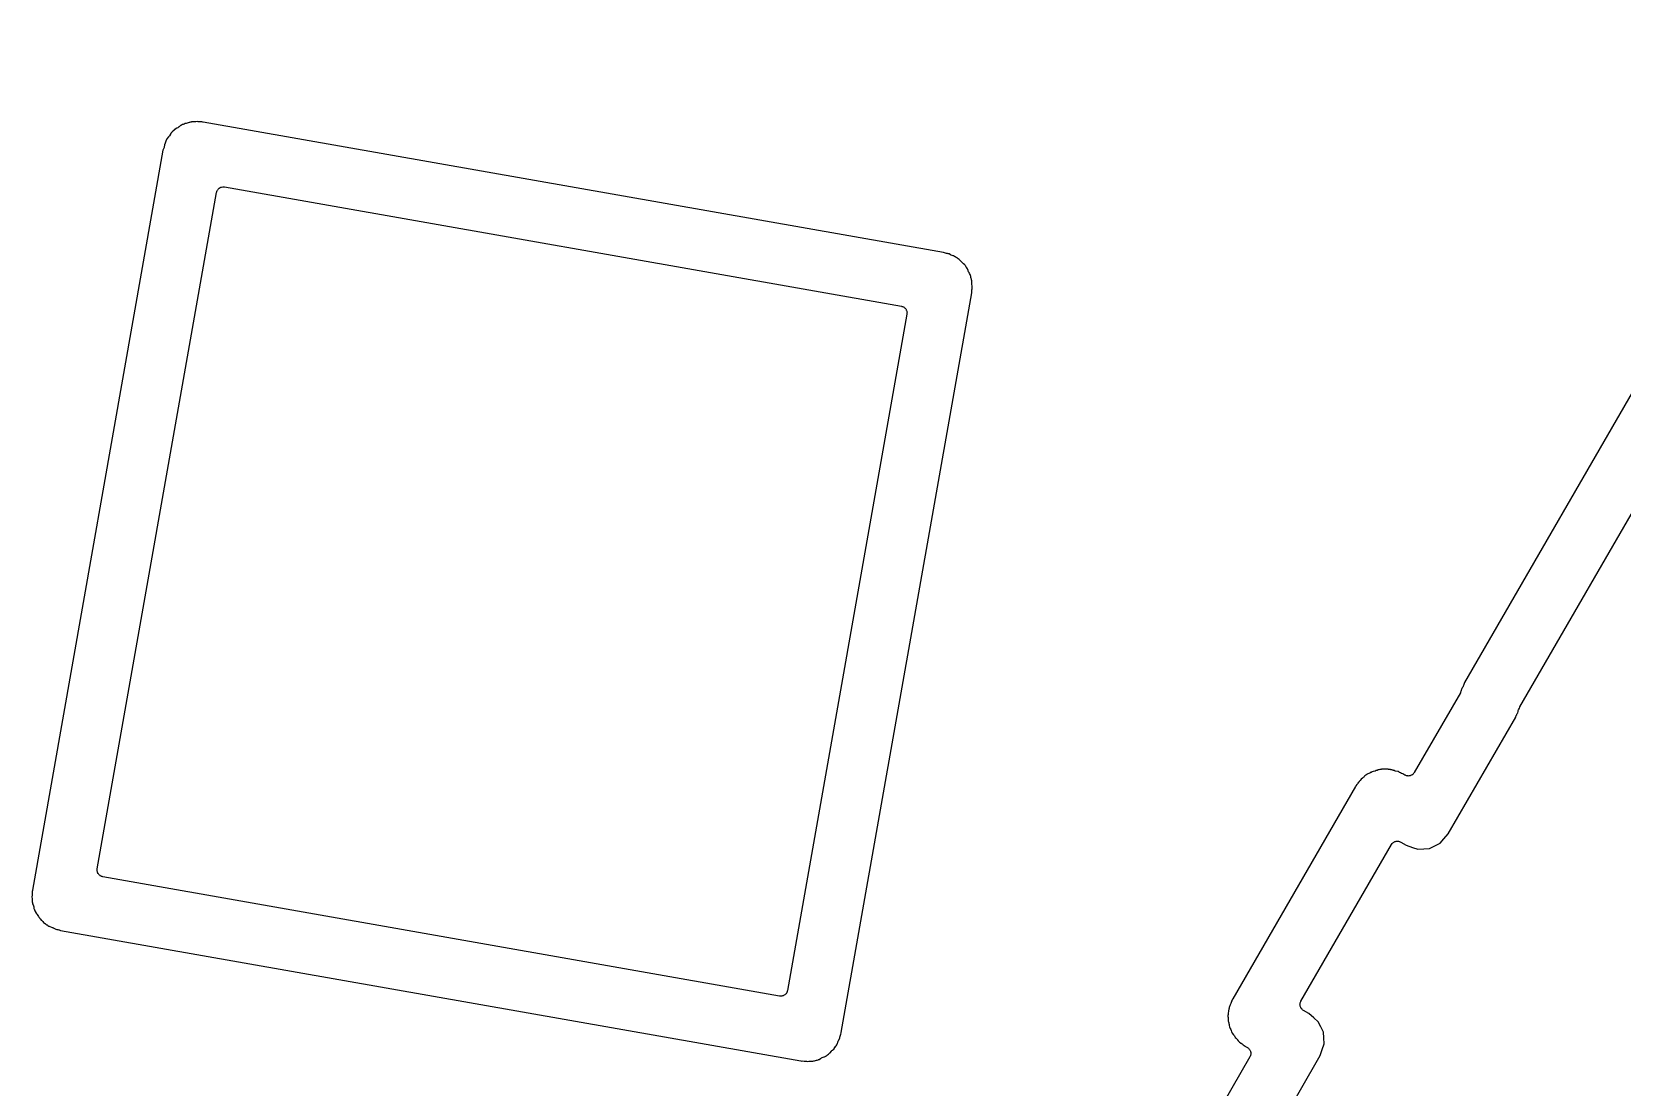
# Model space of a CAD drawing. Extents: x 63 to 223, y -147 to -32.
# Drawn here: x 158.52 to 188.03, y -127.62 to -108.03 of the extents above; entities that cross this region are included whole.
import ezdxf

# ---------------------------------------------------------------- set-up
doc = ezdxf.new("R2010")
doc.units = 0
doc.header["$MEASUREMENT"] = 0
doc.layers.add('BLACK', color=7, linetype='CONTINUOUS')

msp = doc.modelspace()

# ---------------------------------------------------------------- linework, layer by layer
at = {"layer": 'Black'}
for p, q in [((192.074, -108.031), (185.1, -120.109)), ((186.126, -120.564), (192.974, -108.703)), ((161.283, -109.769), (161.277, -109.772)), ((161.285, -109.768), (161.283, -109.769)), ((161.291, -109.765), (161.285, -109.768)), ((161.292, -109.764), (161.291, -109.765)), ((161.293, -109.763), (161.292, -109.764)), ((161.312, -109.755), (161.293, -109.763)), ((161.321, -109.751), (161.312, -109.755)), ((161.325, -109.75), (161.321, -109.751)), ((161.344, -109.743), (161.325, -109.75)), ((161.363, -109.736), (161.344, -109.743)), ((161.365, -109.734), (161.363, -109.736)), ((161.382, -109.732), (161.365, -109.734)), ((161.4, -109.727), (161.382, -109.732)), ((161.418, -109.722), (161.4, -109.727)), ((161.438, -109.713), (161.418, -109.722)), ((161.44, -109.713), (161.438, -109.713)), ((161.459, -109.709), (161.44, -109.713)), ((161.478, -109.706), (161.459, -109.709)), ((161.48, -109.705), (161.478, -109.706)), ((161.485, -109.705), (161.48, -109.705)), ((161.501, -109.703), (161.485, -109.705)), ((161.518, -109.705), (161.501, -109.703)), ((161.538, -109.704), (161.518, -109.705)), ((161.559, -109.703), (161.538, -109.704)), ((161.587, -109.698), (161.559, -109.703)), ((161.606, -109.702), (161.587, -109.698)), ((161.622, -109.702), (161.606, -109.702)), ((161.638, -109.704), (161.622, -109.702)), ((161.666, -109.702), (161.638, -109.704)), ((161.671, -109.703), (161.666, -109.702)), ((161.692, -109.707), (161.671, -109.703)), ((161.693, -109.707), (161.692, -109.707)), ((161.694, -109.707), (161.693, -109.707)), ((161.699, -109.707), (161.694, -109.707)), ((175.432, -112.128), (161.699, -109.707)), ((161.003, -110.065), (161.002, -110.066)), ((161.005, -110.057), (161.003, -110.065)), ((161.01, -110.047), (161.005, -110.057)), ((161.012, -110.044), (161.01, -110.046)), ((161.01, -110.046), (161.01, -110.047)), ((161.015, -110.038), (161.012, -110.044)), ((161.016, -110.036), (161.015, -110.038)), ((161.019, -110.03), (161.016, -110.036)), ((161.021, -110.026), (161.019, -110.03)), ((161.019, -110.03), (161.019, -110.03)), ((161.024, -110.021), (161.021, -110.026)), ((161.056, -109.982), (161.024, -110.021)), ((161.062, -109.972), (161.056, -109.982)), ((161.07, -109.963), (161.062, -109.972)), ((161.088, -109.931), (161.07, -109.963)), ((161.089, -109.929), (161.088, -109.931)), ((161.09, -109.927), (161.089, -109.929)), ((161.094, -109.92), (161.09, -109.927)), ((161.099, -109.914), (161.094, -109.92)), ((161.102, -109.91), (161.099, -109.914)), ((161.108, -109.903), (161.102, -109.91)), ((161.11, -109.901), (161.108, -109.903)), ((161.108, -109.903), (161.108, -109.903)), ((161.112, -109.9), (161.11, -109.901)), ((161.114, -109.898), (161.112, -109.9)), ((161.117, -109.897), (161.114, -109.898)), ((161.13, -109.883), (161.117, -109.897)), ((161.144, -109.87), (161.13, -109.883)), ((161.145, -109.867), (161.144, -109.87)), ((161.147, -109.865), (161.145, -109.867)), ((161.148, -109.863), (161.147, -109.865)), ((161.15, -109.861), (161.148, -109.863)), ((161.157, -109.855), (161.15, -109.861)), ((161.15, -109.861), (161.15, -109.861)), ((161.161, -109.852), (161.157, -109.855)), ((161.167, -109.847), (161.161, -109.852)), ((161.174, -109.843), (161.167, -109.847)), ((161.176, -109.842), (161.174, -109.843)), ((161.178, -109.841), (161.176, -109.842)), ((161.209, -109.823), (161.178, -109.841)), ((161.224, -109.811), (161.209, -109.823)), ((161.239, -109.8), (161.224, -109.811)), ((161.242, -109.797), (161.239, -109.8)), ((161.249, -109.793), (161.242, -109.797)), ((161.268, -109.777), (161.249, -109.793)), ((161.273, -109.774), (161.268, -109.777)), ((161.277, -109.772), (161.273, -109.774)), ((161.277, -109.772), (161.277, -109.772)), ((160.949, -110.231), (158.528, -123.965)), ((160.97, -110.178), (160.949, -110.231)), ((160.973, -110.163), (160.97, -110.178)), ((160.978, -110.148), (160.973, -110.163)), ((160.981, -110.118), (160.978, -110.148)), ((160.983, -110.116), (160.981, -110.118)), ((160.99, -110.097), (160.983, -110.116)), ((160.997, -110.078), (160.99, -110.097)), ((160.998, -110.073), (160.997, -110.078)), ((160.999, -110.071), (160.998, -110.073)), ((161.002, -110.066), (160.999, -110.071)), ((161.973, -110.953), (161.981, -110.945)), ((161.981, -110.945), (161.988, -110.937)), ((161.988, -110.937), (161.998, -110.931)), ((161.998, -110.931), (162.006, -110.924)), ((162.006, -110.924), (162.017, -110.92)), ((162.017, -110.92), (162.026, -110.915)), ((162.026, -110.915), (162.037, -110.913)), ((162.037, -110.913), (162.059, -110.909)), ((162.059, -110.909), (162.07, -110.907)), ((162.07, -110.907), (162.081, -110.909)), ((162.081, -110.909), (162.092, -110.909)), ((162.092, -110.909), (174.651, -113.124)), ((159.73, -123.571), (161.945, -111.012)), ((161.945, -111.012), (161.949, -111.002)), ((161.949, -111.002), (161.951, -110.991)), ((161.951, -110.991), (161.956, -110.981)), ((161.956, -110.981), (161.96, -110.971)), ((161.96, -110.971), (161.967, -110.962)), ((161.967, -110.962), (161.973, -110.953)), ((175.453, -112.137), (175.432, -112.128)), ((175.471, -112.14), (175.453, -112.137)), ((175.489, -112.145), (175.471, -112.14)), ((175.508, -112.147), (175.489, -112.145)), ((175.518, -112.15), (175.508, -112.147)), ((175.535, -112.155), (175.518, -112.15)), ((175.562, -112.17), (175.535, -112.155)), ((175.577, -112.176), (175.562, -112.17)), ((175.592, -112.183), (175.577, -112.176)), ((175.612, -112.188), (175.592, -112.183)), ((175.615, -112.191), (175.612, -112.188)), ((175.616, -112.191), (175.615, -112.191)), ((175.635, -112.201), (175.616, -112.191)), ((175.616, -112.191), (175.616, -112.191)), ((175.649, -112.208), (175.635, -112.201)), ((175.651, -112.21), (175.649, -112.208)), ((175.667, -112.22), (175.651, -112.21)), ((175.684, -112.23), (175.667, -112.22)), ((175.689, -112.232), (175.684, -112.23)), ((175.69, -112.234), (175.689, -112.232)), ((175.706, -112.245), (175.69, -112.234)), ((175.722, -112.257), (175.706, -112.245)), ((175.73, -112.261), (175.722, -112.257)), ((175.73, -112.262), (175.73, -112.261)), ((175.766, -112.304), (175.73, -112.262)), ((175.776, -112.313), (175.766, -112.304)), ((175.785, -112.323), (175.776, -112.313)), ((175.799, -112.333), (175.785, -112.323)), ((175.803, -112.339), (175.799, -112.333)), ((175.804, -112.339), (175.803, -112.339)), ((175.827, -112.359), (175.804, -112.339)), ((175.804, -112.339), (175.804, -112.339)), ((175.828, -112.359), (175.827, -112.359)), ((175.832, -112.367), (175.828, -112.359)), ((175.844, -112.383), (175.832, -112.367)), ((175.855, -112.399), (175.844, -112.383)), ((175.859, -112.402), (175.855, -112.399)), ((175.86, -112.403), (175.859, -112.402)), ((175.859, -112.402), (175.859, -112.402)), ((175.862, -112.405), (175.86, -112.403)), ((175.865, -112.412), (175.862, -112.405)), ((175.875, -112.429), (175.865, -112.412)), ((175.882, -112.441), (175.875, -112.429)), ((175.898, -112.486), (175.882, -112.441)), ((175.906, -112.5), (175.898, -112.486)), ((175.912, -112.515), (175.906, -112.5)), ((175.929, -112.539), (175.912, -112.515)), ((175.934, -112.553), (175.929, -112.539)), ((175.935, -112.555), (175.934, -112.553)), ((175.937, -112.576), (175.935, -112.555)), ((175.942, -112.592), (175.937, -112.576)), ((175.946, -112.609), (175.942, -112.592)), ((175.953, -112.626), (175.946, -112.609)), ((175.955, -112.636), (175.953, -112.626)), ((175.958, -112.657), (175.955, -112.636)), ((175.957, -112.688), (175.958, -112.657)), ((175.959, -112.703), (175.957, -112.688)), ((175.958, -112.657), (175.958, -112.657)), ((175.96, -112.717), (175.959, -112.703)), ((175.967, -112.755), (175.96, -112.717)), ((173.535, -126.611), (175.956, -112.877)), ((175.956, -112.871), (175.96, -112.85)), ((175.956, -112.872), (175.956, -112.871)), ((175.956, -112.873), (175.956, -112.872)), ((175.956, -112.877), (175.956, -112.873)), ((175.959, -112.82), (175.962, -112.8)), ((175.961, -112.845), (175.959, -112.82)), ((175.96, -112.85), (175.961, -112.845)), ((175.962, -112.8), (175.964, -112.78)), ((175.964, -112.78), (175.966, -112.769)), ((175.966, -112.769), (175.967, -112.757)), ((175.967, -112.757), (175.967, -112.755)), ((174.754, -113.271), (172.539, -125.83)), ((174.651, -113.124), (174.661, -113.128)), ((174.661, -113.128), (174.672, -113.13)), ((174.672, -113.13), (174.682, -113.135)), ((174.682, -113.135), (174.692, -113.139)), ((174.692, -113.139), (174.701, -113.146)), ((174.701, -113.146), (174.71, -113.152)), ((174.71, -113.152), (174.717, -113.16)), ((174.717, -113.16), (174.726, -113.167)), ((174.726, -113.167), (174.731, -113.177)), ((174.731, -113.177), (174.739, -113.185)), ((174.739, -113.185), (174.742, -113.196)), ((174.742, -113.196), (174.748, -113.205)), ((174.748, -113.205), (174.75, -113.216)), ((174.75, -113.216), (174.754, -113.227)), ((174.754, -113.227), (174.754, -113.238)), ((174.754, -113.238), (174.756, -113.249)), ((174.756, -113.249), (174.754, -113.26)), ((174.754, -113.26), (174.754, -113.271)), ((185.022, -120.301), (184.166, -121.783)), ((185.024, -120.295), (185.022, -120.301)), ((185.028, -120.291), (185.024, -120.295)), ((185.032, -120.275), (185.028, -120.291)), ((185.038, -120.259), (185.032, -120.275)), ((185.042, -120.243), (185.038, -120.25)), ((185.038, -120.25), (185.038, -120.253)), ((185.038, -120.253), (185.038, -120.259)), ((185.049, -120.224), (185.042, -120.243)), ((185.054, -120.212), (185.049, -120.224)), ((185.066, -120.195), (185.054, -120.212)), ((185.072, -120.18), (185.066, -120.195)), ((185.08, -120.166), (185.072, -120.18)), ((185.1, -120.109), (185.08, -120.166)), ((186.073, -120.7), (186.079, -120.686)), ((186.079, -120.686), (186.086, -120.676)), ((186.086, -120.676), (186.092, -120.647)), ((186.092, -120.647), (186.098, -120.632)), ((186.098, -120.632), (186.102, -120.617)), ((186.102, -120.617), (186.117, -120.585)), ((186.117, -120.585), (186.119, -120.578)), ((186.119, -120.578), (186.123, -120.571)), ((186.123, -120.571), (186.126, -120.564)), ((184.796, -122.923), (186.05, -120.753)), ((186.05, -120.753), (186.059, -120.726)), ((186.059, -120.726), (186.069, -120.708)), ((186.069, -120.708), (186.073, -120.7)), ((183.23, -121.866), (183.217, -121.877)), ((183.237, -121.858), (183.23, -121.866)), ((183.239, -121.857), (183.237, -121.858)), ((183.24, -121.855), (183.239, -121.857)), ((183.253, -121.846), (183.24, -121.855)), ((183.24, -121.855), (183.24, -121.855)), ((183.271, -121.833), (183.253, -121.846)), ((183.286, -121.819), (183.271, -121.833)), ((183.287, -121.818), (183.286, -121.819)), ((183.288, -121.817), (183.287, -121.818)), ((183.289, -121.817), (183.288, -121.817)), ((183.292, -121.815), (183.289, -121.817)), ((183.307, -121.809), (183.292, -121.815)), ((183.324, -121.8), (183.307, -121.809)), ((183.34, -121.791), (183.324, -121.8)), ((183.349, -121.784), (183.34, -121.791)), ((183.35, -121.784), (183.349, -121.784)), ((183.351, -121.783), (183.35, -121.784)), ((183.356, -121.781), (183.351, -121.783)), ((183.36, -121.781), (183.356, -121.781)), ((183.366, -121.779), (183.36, -121.781)), ((183.384, -121.771), (183.366, -121.779)), ((183.402, -121.763), (183.384, -121.771)), ((183.443, -121.755), (183.402, -121.763)), ((183.462, -121.747), (183.443, -121.755)), ((183.467, -121.745), (183.462, -121.747)), ((183.479, -121.743), (183.467, -121.745)), ((183.5, -121.734), (183.479, -121.743)), ((183.504, -121.733), (183.5, -121.734)), ((183.508, -121.731), (183.504, -121.733)), ((183.512, -121.73), (183.508, -121.731)), ((183.528, -121.727), (183.512, -121.73)), ((183.548, -121.724), (183.528, -121.727)), ((183.549, -121.724), (183.548, -121.724)), ((183.551, -121.724), (183.549, -121.724)), ((183.561, -121.722), (183.551, -121.723)), ((183.551, -121.723), (183.551, -121.724)), ((183.571, -121.721), (183.561, -121.722)), ((183.575, -121.722), (183.571, -121.721)), ((183.595, -121.721), (183.575, -121.722)), ((183.616, -121.72), (183.595, -121.721)), ((183.629, -121.718), (183.616, -121.72)), ((183.641, -121.72), (183.629, -121.718)), ((183.662, -121.721), (183.641, -121.72)), ((183.681, -121.722), (183.662, -121.721)), ((183.684, -121.723), (183.681, -121.722)), ((183.703, -121.724), (183.684, -121.723)), ((183.721, -121.727), (183.703, -121.724)), ((183.726, -121.727), (183.721, -121.727)), ((183.735, -121.73), (183.726, -121.727)), ((183.753, -121.733), (183.735, -121.73)), ((183.764, -121.736), (183.753, -121.733)), ((183.774, -121.74), (183.764, -121.736)), ((183.78, -121.742), (183.774, -121.74)), ((183.795, -121.747), (183.78, -121.742)), ((183.814, -121.755), (183.795, -121.747)), ((183.864, -121.765), (183.814, -121.755)), ((183.866, -121.765), (183.864, -121.765)), ((183.884, -121.774), (183.866, -121.765)), ((183.885, -121.774), (183.884, -121.774)), ((183.892, -121.779), (183.885, -121.774)), ((183.91, -121.789), (183.892, -121.779)), ((183.928, -121.799), (183.91, -121.789)), ((183.955, -121.808), (183.928, -121.799)), ((183.993, -121.83), (183.955, -121.808)), ((184.003, -121.833), (183.993, -121.83)), ((184.013, -121.839), (184.003, -121.833)), ((184.024, -121.841), (184.013, -121.839)), ((184.034, -121.845), (184.024, -121.841)), ((184.045, -121.845), (184.034, -121.845)), ((184.056, -121.847), (184.045, -121.845)), ((184.067, -121.845), (184.056, -121.847)), ((184.078, -121.845), (184.067, -121.845)), ((184.089, -121.841), (184.078, -121.845)), ((184.1, -121.839), (184.089, -121.841)), ((184.109, -121.833), (184.1, -121.839)), ((184.12, -121.83), (184.109, -121.833)), ((184.128, -121.823), (184.12, -121.83)), ((184.138, -121.817), (184.128, -121.823)), ((184.145, -121.808), (184.138, -121.817)), ((184.153, -121.801), (184.145, -121.808)), ((184.159, -121.792), (184.153, -121.801)), ((184.166, -121.783), (184.159, -121.792)), ((183.074, -122.044), (180.8, -125.983)), ((183.075, -122.043), (183.074, -122.044)), ((183.083, -122.029), (183.075, -122.043)), ((183.104, -122.006), (183.083, -122.029)), ((183.112, -121.992), (183.104, -122.006)), ((183.122, -121.979), (183.112, -121.992)), ((183.131, -121.963), (183.122, -121.979)), ((183.142, -121.953), (183.131, -121.963)), ((183.154, -121.94), (183.142, -121.953)), ((183.166, -121.927), (183.154, -121.94)), ((183.181, -121.904), (183.166, -121.927)), ((183.205, -121.888), (183.181, -121.904)), ((183.217, -121.877), (183.205, -121.888)), ((184.645, -123.096), (184.716, -123.015)), ((184.716, -123.015), (184.796, -122.923)), ((184.716, -123.015), (184.716, -123.015)), ((184.716, -123.015), (184.716, -123.015)), ((182.064, -126.025), (183.742, -123.12)), ((183.742, -123.12), (183.749, -123.111)), ((183.749, -123.111), (183.754, -123.102)), ((183.754, -123.102), (183.763, -123.094)), ((183.763, -123.094), (183.77, -123.086)), ((183.77, -123.086), (183.78, -123.08)), ((183.78, -123.08), (183.788, -123.073)), ((183.788, -123.073), (183.799, -123.069)), ((183.799, -123.069), (183.808, -123.064)), ((183.808, -123.064), (183.819, -123.062)), ((183.819, -123.062), (183.83, -123.058)), ((183.83, -123.058), (183.841, -123.058)), ((183.841, -123.058), (183.852, -123.056)), ((183.852, -123.056), (183.863, -123.058)), ((183.863, -123.058), (183.874, -123.058)), ((183.874, -123.058), (183.884, -123.062)), ((183.884, -123.062), (183.895, -123.064)), ((183.895, -123.064), (183.905, -123.069)), ((183.905, -123.069), (183.915, -123.073)), ((183.915, -123.073), (184.017, -123.132)), ((184.017, -123.132), (184.132, -123.171)), ((184.132, -123.171), (184.132, -123.171)), ((184.132, -123.171), (184.132, -123.171)), ((184.132, -123.171), (184.235, -123.206)), ((184.235, -123.206), (184.342, -123.199)), ((184.342, -123.199), (184.342, -123.199)), ((184.342, -123.199), (184.343, -123.199)), ((184.343, -123.199), (184.451, -123.192)), ((184.451, -123.192), (184.548, -123.144)), ((184.548, -123.144), (184.645, -123.096)), ((184.548, -123.144), (184.548, -123.144)), ((184.548, -123.144), (184.548, -123.144)), ((159.728, -123.593), (159.73, -123.582)), ((159.73, -123.604), (159.728, -123.593)), ((159.73, -123.582), (159.73, -123.571)), ((159.73, -123.615), (159.73, -123.604)), ((159.734, -123.626), (159.73, -123.615)), ((159.736, -123.637), (159.734, -123.626)), ((159.742, -123.646), (159.736, -123.637)), ((159.745, -123.657), (159.742, -123.646)), ((159.753, -123.665), (159.745, -123.657)), ((159.758, -123.675), (159.753, -123.665)), ((159.767, -123.682), (159.758, -123.675)), ((159.774, -123.69), (159.767, -123.682)), ((159.783, -123.696), (159.774, -123.69)), ((159.792, -123.703), (159.783, -123.696)), ((159.802, -123.707), (159.792, -123.703)), ((159.812, -123.712), (159.802, -123.707)), ((159.823, -123.714), (159.812, -123.712)), ((159.833, -123.718), (159.823, -123.714)), ((172.392, -125.933), (159.833, -123.718)), ((158.523, -124.058), (158.517, -124.089)), ((158.517, -124.089), (158.517, -124.092)), ((158.517, -124.092), (158.517, -124.094)), ((158.517, -124.094), (158.517, -124.095)), ((158.517, -124.095), (158.522, -124.119)), ((158.522, -124.119), (158.523, -124.14)), ((158.524, -123.992), (158.523, -123.997)), ((158.523, -123.997), (158.525, -124.026)), ((158.525, -124.026), (158.523, -124.042)), ((158.523, -124.042), (158.523, -124.058)), ((158.523, -124.14), (158.524, -124.161)), ((158.524, -124.161), (158.523, -124.167)), ((158.523, -124.167), (158.523, -124.168)), ((158.523, -124.168), (158.526, -124.188)), ((158.528, -123.971), (158.524, -123.992)), ((158.526, -124.188), (158.527, -124.195)), ((158.527, -124.195), (158.528, -124.197)), ((158.528, -123.965), (158.528, -123.969)), ((158.528, -123.969), (158.528, -123.97)), ((158.528, -123.97), (158.528, -123.971)), ((158.528, -124.197), (158.532, -124.216)), ((158.532, -124.216), (158.532, -124.217)), ((158.532, -124.217), (158.541, -124.236)), ((158.541, -124.236), (158.546, -124.255)), ((158.546, -124.255), (158.552, -124.275)), ((158.552, -124.275), (158.556, -124.306)), ((158.556, -124.306), (158.557, -124.308)), ((158.557, -124.308), (158.561, -124.319)), ((158.561, -124.319), (158.562, -124.32)), ((158.562, -124.32), (158.565, -124.327)), ((158.565, -124.327), (158.566, -124.33)), ((158.566, -124.33), (158.568, -124.333)), ((158.568, -124.333), (158.576, -124.351)), ((158.576, -124.351), (158.584, -124.37)), ((158.584, -124.37), (158.585, -124.371)), ((158.585, -124.371), (158.588, -124.375)), ((158.588, -124.375), (158.588, -124.376)), ((158.588, -124.376), (158.588, -124.376)), ((158.588, -124.376), (158.598, -124.395)), ((158.598, -124.395), (158.601, -124.4)), ((158.601, -124.4), (158.608, -124.408)), ((158.608, -124.408), (158.61, -124.411)), ((158.61, -124.411), (158.613, -124.413)), ((158.613, -124.413), (158.619, -124.42)), ((158.619, -124.42), (158.629, -124.437)), ((158.629, -124.437), (158.639, -124.453)), ((158.639, -124.453), (158.64, -124.455)), ((158.64, -124.455), (158.649, -124.468)), ((158.649, -124.468), (158.66, -124.481)), ((158.66, -124.481), (158.662, -124.485)), ((158.662, -124.485), (158.663, -124.487)), ((158.663, -124.487), (158.664, -124.489)), ((158.664, -124.489), (158.665, -124.49)), ((158.665, -124.49), (158.669, -124.493)), ((158.669, -124.493), (158.68, -124.507)), ((158.68, -124.507), (158.693, -124.52)), ((158.693, -124.52), (158.694, -124.522)), ((158.694, -124.522), (158.707, -124.534)), ((158.707, -124.534), (158.722, -124.548)), ((158.722, -124.548), (158.734, -124.563)), ((158.734, -124.563), (158.735, -124.564)), ((158.735, -124.564), (158.752, -124.578)), ((158.752, -124.578), (158.752, -124.578)), ((158.752, -124.578), (158.752, -124.579)), ((158.752, -124.579), (158.756, -124.582)), ((158.756, -124.582), (158.764, -124.587)), ((158.764, -124.587), (158.779, -124.598)), ((158.779, -124.598), (158.795, -124.61)), ((158.795, -124.61), (158.795, -124.61)), ((158.795, -124.61), (158.8, -124.612)), ((158.8, -124.612), (158.817, -124.622)), ((158.817, -124.622), (158.833, -124.632)), ((158.833, -124.632), (158.838, -124.636)), ((158.838, -124.636), (158.897, -124.657)), ((158.897, -124.657), (158.905, -124.661)), ((158.905, -124.661), (158.914, -124.664)), ((158.914, -124.664), (158.924, -124.669)), ((158.924, -124.669), (158.926, -124.671)), ((158.926, -124.671), (158.928, -124.672)), ((158.928, -124.672), (158.964, -124.692)), ((158.964, -124.692), (158.983, -124.694)), ((158.983, -124.694), (158.995, -124.697)), ((158.995, -124.697), (159.001, -124.698)), ((159.001, -124.698), (159.021, -124.702)), ((159.021, -124.702), (159.022, -124.702)), ((159.022, -124.702), (159.024, -124.703)), ((159.024, -124.703), (159.052, -124.714)), ((159.052, -124.714), (172.787, -127.136)), ((172.403, -125.933), (172.392, -125.933)), ((172.414, -125.935), (172.403, -125.933)), ((172.425, -125.933), (172.414, -125.935)), ((172.436, -125.933), (172.425, -125.933)), ((172.447, -125.929), (172.436, -125.933)), ((172.458, -125.927), (172.447, -125.929)), ((172.467, -125.921), (172.458, -125.927)), ((172.478, -125.918), (172.467, -125.921)), ((172.486, -125.91), (172.478, -125.918)), ((172.496, -125.905), (172.486, -125.91)), ((172.503, -125.896), (172.496, -125.905)), ((172.511, -125.889), (172.503, -125.896)), ((172.517, -125.88), (172.511, -125.889)), ((172.524, -125.871), (172.517, -125.88)), ((172.528, -125.861), (172.524, -125.871)), ((172.533, -125.851), (172.528, -125.861)), ((172.535, -125.84), (172.533, -125.851)), ((172.539, -125.83), (172.535, -125.84)), ((180.797, -125.991), (180.787, -126.009)), ((180.8, -125.983), (180.797, -125.991)), ((180.712, -126.276), (180.711, -126.295)), ((180.715, -126.253), (180.712, -126.276)), ((180.716, -126.242), (180.714, -126.248)), ((180.714, -126.248), (180.715, -126.253)), ((180.715, -126.253), (180.715, -126.253)), ((180.715, -126.253), (180.715, -126.253)), ((180.719, -126.22), (180.716, -126.242)), ((180.722, -126.199), (180.719, -126.22)), ((180.724, -126.19), (180.722, -126.197)), ((180.722, -126.197), (180.722, -126.199)), ((180.728, -126.173), (180.724, -126.19)), ((180.732, -126.156), (180.728, -126.173)), ((180.733, -126.144), (180.732, -126.156)), ((180.741, -126.128), (180.733, -126.144)), ((180.747, -126.111), (180.741, -126.128)), ((180.753, -126.094), (180.747, -126.111)), ((180.755, -126.084), (180.753, -126.094)), ((180.762, -126.069), (180.755, -126.084)), ((180.77, -126.05), (180.762, -126.069)), ((180.776, -126.03), (180.77, -126.05)), ((180.777, -126.028), (180.776, -126.03)), ((180.787, -126.009), (180.777, -126.028)), ((182.047, -126.088), (182.049, -126.077)), ((182.049, -126.099), (182.047, -126.088)), ((182.049, -126.066), (182.053, -126.056)), ((182.049, -126.077), (182.049, -126.066)), ((182.049, -126.11), (182.049, -126.099)), ((182.053, -126.121), (182.049, -126.11)), ((182.053, -126.056), (182.055, -126.045)), ((182.055, -126.132), (182.053, -126.121)), ((182.055, -126.045), (182.061, -126.035)), ((182.061, -126.141), (182.055, -126.132)), ((182.061, -126.035), (182.064, -126.025)), ((182.065, -126.152), (182.061, -126.141)), ((182.072, -126.16), (182.065, -126.152)), ((182.077, -126.17), (182.072, -126.16)), ((182.086, -126.177), (182.077, -126.17)), ((182.093, -126.186), (182.086, -126.177)), ((182.102, -126.191), (182.093, -126.186)), ((182.111, -126.198), (182.102, -126.191)), ((182.213, -126.258), (182.111, -126.198)), ((182.304, -126.337), (182.213, -126.258)), ((180.711, -126.295), (180.71, -126.309)), ((180.71, -126.309), (180.71, -126.311)), ((180.71, -126.311), (180.713, -126.327)), ((180.713, -126.327), (180.713, -126.345)), ((180.713, -126.345), (180.715, -126.362)), ((180.715, -126.362), (180.714, -126.375)), ((180.714, -126.375), (180.714, -126.375)), ((180.714, -126.375), (180.717, -126.396)), ((180.717, -126.396), (180.718, -126.408)), ((180.718, -126.408), (180.725, -126.426)), ((180.725, -126.426), (180.727, -126.442)), ((180.727, -126.442), (180.731, -126.457)), ((180.731, -126.457), (180.733, -126.474)), ((180.733, -126.474), (180.735, -126.48)), ((180.735, -126.48), (180.741, -126.502)), ((180.741, -126.502), (180.741, -126.502)), ((180.741, -126.502), (180.741, -126.502)), ((180.741, -126.502), (180.741, -126.503)), ((180.741, -126.503), (180.741, -126.503)), ((180.741, -126.503), (180.748, -126.522)), ((180.748, -126.522), (180.753, -126.534)), ((180.753, -126.534), (180.753, -126.535)), ((180.753, -126.535), (180.762, -126.553)), ((180.762, -126.553), (180.77, -126.572)), ((180.77, -126.572), (180.777, -126.595)), ((182.386, -126.409), (182.304, -126.337)), ((182.304, -126.337), (182.304, -126.337)), ((182.304, -126.337), (182.304, -126.337)), ((182.433, -126.505), (182.386, -126.409)), ((182.482, -126.603), (182.433, -126.505)), ((182.433, -126.505), (182.433, -126.505)), ((182.433, -126.505), (182.433, -126.505)), ((173.417, -126.887), (173.428, -126.871)), ((173.428, -126.871), (173.433, -126.867)), ((173.433, -126.867), (173.436, -126.863)), ((173.436, -126.863), (173.44, -126.853)), ((173.44, -126.853), (173.451, -126.835)), ((173.451, -126.835), (173.462, -126.817)), ((173.462, -126.817), (173.464, -126.816)), ((173.464, -126.816), (173.472, -126.785)), ((173.472, -126.785), (173.479, -126.771)), ((173.479, -126.771), (173.484, -126.756)), ((173.484, -126.756), (173.509, -126.713)), ((173.509, -126.713), (173.511, -126.692)), ((173.511, -126.692), (173.516, -126.676)), ((173.516, -126.676), (173.52, -126.659)), ((173.52, -126.659), (173.529, -126.637)), ((173.529, -126.636), (173.533, -126.616)), ((173.529, -126.637), (173.529, -126.636)), ((173.533, -126.615), (173.534, -126.613)), ((173.533, -126.616), (173.533, -126.615)), ((173.534, -126.613), (173.535, -126.611)), ((180.777, -126.595), (180.778, -126.596)), ((180.778, -126.596), (180.781, -126.602)), ((180.781, -126.602), (180.782, -126.604)), ((180.782, -126.604), (180.785, -126.61)), ((180.785, -126.61), (180.785, -126.61)), ((180.785, -126.61), (180.787, -126.614)), ((180.787, -126.614), (180.79, -126.619)), ((180.79, -126.619), (180.816, -126.65)), ((180.816, -126.65), (180.823, -126.662)), ((180.823, -126.662), (180.831, -126.673)), ((180.831, -126.673), (180.841, -126.691)), ((180.841, -126.691), (180.842, -126.694)), ((180.842, -126.694), (180.844, -126.697)), ((180.844, -126.697), (180.845, -126.699)), ((180.845, -126.699), (180.86, -126.712)), ((180.86, -126.712), (180.872, -126.726)), ((180.872, -126.726), (180.884, -126.739)), ((180.884, -126.739), (180.9, -126.763)), ((180.9, -126.763), (180.909, -126.771)), ((180.909, -126.771), (180.924, -126.785)), ((180.924, -126.785), (180.926, -126.787)), ((180.926, -126.787), (180.927, -126.788)), ((180.927, -126.788), (180.944, -126.802)), ((180.944, -126.802), (180.944, -126.802)), ((180.944, -126.802), (180.944, -126.803)), ((180.944, -126.803), (180.945, -126.803)), ((180.945, -126.803), (180.956, -126.809)), ((180.956, -126.809), (180.972, -126.821)), ((180.972, -126.821), (180.987, -126.832)), ((180.987, -126.832), (180.993, -126.838)), ((180.993, -126.838), (180.994, -126.838)), ((180.994, -126.838), (181.012, -126.849)), ((181.012, -126.849), (181.029, -126.86)), ((181.029, -126.86), (181.037, -126.866)), ((181.037, -126.866), (181.073, -126.887)), ((182.461, -126.921), (182.496, -126.82)), ((182.489, -126.71), (182.482, -126.603)), ((182.496, -126.82), (182.489, -126.71)), ((182.489, -126.71), (182.489, -126.71)), ((182.489, -126.71), (182.489, -126.71)), ((172.787, -127.136), (172.788, -127.135)), ((172.788, -127.135), (172.799, -127.138)), ((172.799, -127.138), (172.824, -127.137)), ((172.824, -127.137), (172.845, -127.14)), ((172.845, -127.14), (172.85, -127.14)), ((172.85, -127.14), (172.853, -127.14)), ((172.853, -127.14), (172.871, -127.142)), ((172.871, -127.142), (172.889, -127.142)), ((172.889, -127.142), (172.908, -127.146)), ((172.908, -127.146), (172.937, -127.14)), ((172.937, -127.14), (172.953, -127.14)), ((172.953, -127.14), (172.969, -127.138)), ((172.969, -127.138), (172.995, -127.139)), ((172.995, -127.139), (173.007, -127.138)), ((173.007, -127.138), (173.027, -127.134)), ((173.027, -127.134), (173.028, -127.134)), ((173.028, -127.134), (173.03, -127.134)), ((173.03, -127.134), (173.031, -127.134)), ((173.031, -127.134), (173.039, -127.131)), ((173.039, -127.131), (173.058, -127.127)), ((173.058, -127.127), (173.077, -127.122)), ((173.077, -127.122), (173.079, -127.122)), ((173.079, -127.122), (173.087, -127.119)), ((173.087, -127.119), (173.088, -127.119)), ((173.088, -127.119), (173.109, -127.113)), ((173.088, -127.119), (173.088, -127.119)), ((173.109, -127.113), (173.116, -127.111)), ((173.116, -127.111), (173.124, -127.108)), ((173.124, -127.108), (173.15, -127.09)), ((173.15, -127.09), (173.155, -127.088)), ((173.155, -127.088), (173.158, -127.085)), ((173.158, -127.085), (173.162, -127.083)), ((173.162, -127.083), (173.172, -127.079)), ((173.172, -127.079), (173.18, -127.074)), ((173.18, -127.074), (173.219, -127.06)), ((173.219, -127.06), (173.223, -127.059)), ((173.223, -127.059), (173.226, -127.057)), ((173.226, -127.057), (173.236, -127.054)), ((173.236, -127.054), (173.247, -127.047)), ((173.236, -127.054), (173.236, -127.054)), ((173.247, -127.047), (173.25, -127.045)), ((173.25, -127.045), (173.254, -127.042)), ((173.25, -127.045), (173.25, -127.045)), ((173.254, -127.042), (173.255, -127.042)), ((173.255, -127.042), (173.256, -127.042)), ((173.256, -127.042), (173.259, -127.04)), ((173.259, -127.04), (173.266, -127.034)), ((173.259, -127.04), (173.259, -127.04)), ((173.266, -127.034), (173.282, -127.022)), ((173.282, -127.022), (173.297, -127.011)), ((173.297, -127.011), (173.304, -127.007)), ((173.304, -127.007), (173.305, -127.005)), ((173.304, -127.007), (173.304, -127.007)), ((173.305, -127.005), (173.32, -126.993)), ((173.32, -126.993), (173.328, -126.986)), ((173.328, -126.986), (173.352, -126.954)), ((173.352, -126.954), (173.362, -126.945)), ((173.362, -126.945), (173.371, -126.935)), ((173.371, -126.935), (173.401, -126.909)), ((173.401, -126.909), (173.402, -126.909)), ((173.402, -126.909), (173.405, -126.903)), ((173.405, -126.903), (173.417, -126.887)), ((181.119, -127.061), (180.317, -128.451)), ((181.073, -126.887), (181.082, -126.895)), ((181.082, -126.895), (181.091, -126.9)), ((181.091, -126.9), (181.098, -126.909)), ((181.098, -126.909), (181.107, -126.916)), ((181.107, -126.916), (181.112, -126.925)), ((181.112, -126.925), (181.119, -126.934)), ((181.119, -126.934), (181.123, -126.944)), ((181.123, -127.05), (181.119, -127.061)), ((181.123, -126.944), (181.129, -126.954)), ((181.129, -127.041), (181.123, -127.05)), ((181.129, -126.954), (181.131, -126.965)), ((181.131, -127.03), (181.129, -127.041)), ((181.131, -126.965), (181.135, -126.975)), ((181.135, -127.019), (181.131, -127.03)), ((181.135, -126.975), (181.135, -126.986)), ((181.135, -126.986), (181.136, -126.997)), ((181.136, -126.997), (181.135, -127.008)), ((181.135, -127.008), (181.135, -127.019)), ((181.583, -128.491), (182.422, -127.037)), ((182.422, -127.037), (182.461, -126.921)), ((182.461, -126.921), (182.461, -126.921)), ((182.461, -126.921), (182.461, -126.921))]:
    msp.add_line(p, q, dxfattribs=at)

doc.saveas('drawing.dxf')
